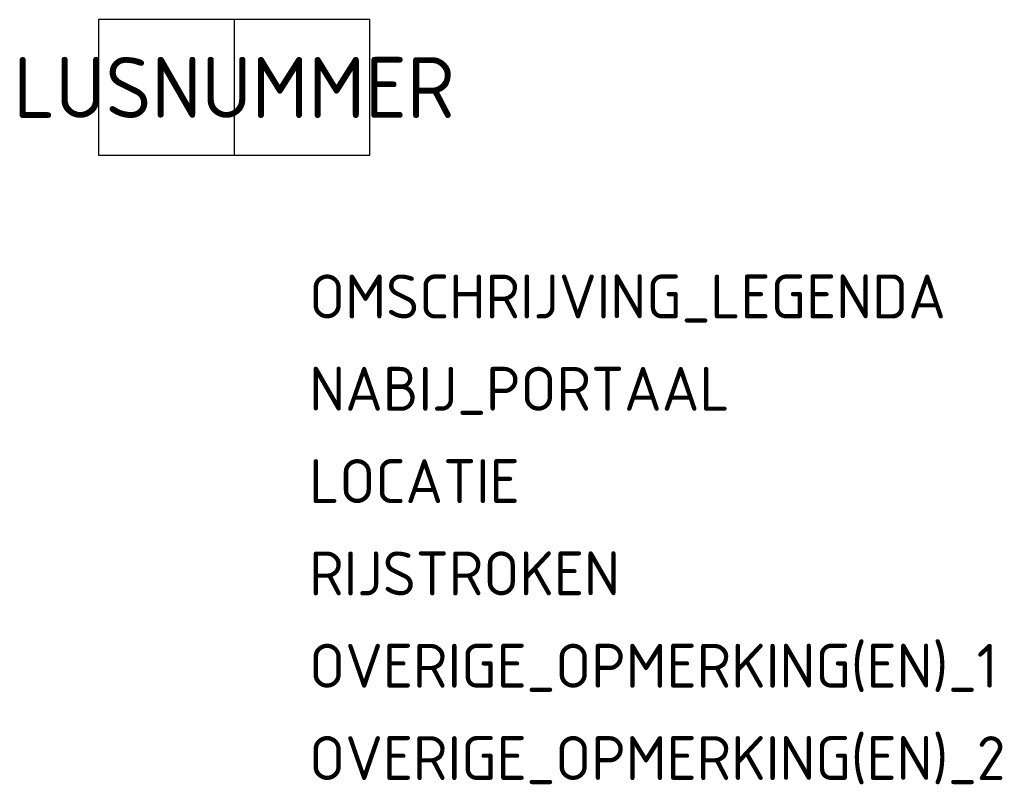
# Model space of a CAD drawing. Extents: x -8.8 to 31.5, y -25.8 to 5.6.
import ezdxf
from ezdxf.enums import TextEntityAlignment as Align

# ---------------------------------------------------------------- set-up
doc = ezdxf.new("R2010")
doc.units = 0
doc.header["$LTSCALE"] = 10
doc.header["$MEASUREMENT"] = 0
doc.layers.get('0').update_dxf_attribs({"linetype": 'CONTINUOUS'})
doc.layers.add('N-WE-VW-TDI-T18', color=1, linetype='CONTINUOUS', lineweight=18)
doc.layers.add('N-WE-VW-TDI-T25', color=7, linetype='CONTINUOUS', lineweight=25)
doc.styles.add('NLCS-ISO', font='NLCS-ISO.ttf')

msp = doc.modelspace()

# ---------------------------------------------------------------- linework, layer by layer
at = {"color": 0, "linetype": 'ByBlock'}
msp.add_line((0, 5.556), (0, 0), dxfattribs=at)
at = {"color": 0, "linetype": 'ByBlock', "flags": 128}
msp.add_lwpolyline([(-5.556, 5.556), (-5.556, 0), (5.556, 0), (5.556, 5.556)], close=True, dxfattribs=at)

# ---------------------------------------------------------------- texts
at = {"layer": 'N-WE-VW-TDI-T18', "linetype": 'ByBlock', "style": 'NLCS-ISO', "flags": 1}
for tag, p, s in [('OMSCHRIJVING_LEGENDA', (3.075, -6.692), 'Detectielus'), ('NABIJ_PORTAAL', (3.075, -10.476), ''), ('LOCATIE', (3.075, -14.261), ''), ('RIJSTROKEN', (3.075, -18.045), ''), ('OVERIGE_OPMERKING(EN)_1', (3.075, -21.83), ''), ('OVERIGE_OPMERKING(EN)_2', (3.075, -25.614), '')]:
    msp.add_attdef(tag, p, s, height=1.8, dxfattribs=at)
at = {"layer": 'N-WE-VW-TDI-T25', "linetype": 'ByBlock', "style": 'NLCS-ISO'}
msp.add_attdef('LUSNUMMER', text='NR', height=2.5, dxfattribs=at).set_placement((0, 2.778), align=Align.MIDDLE)

doc.saveas('drawing.dxf')
